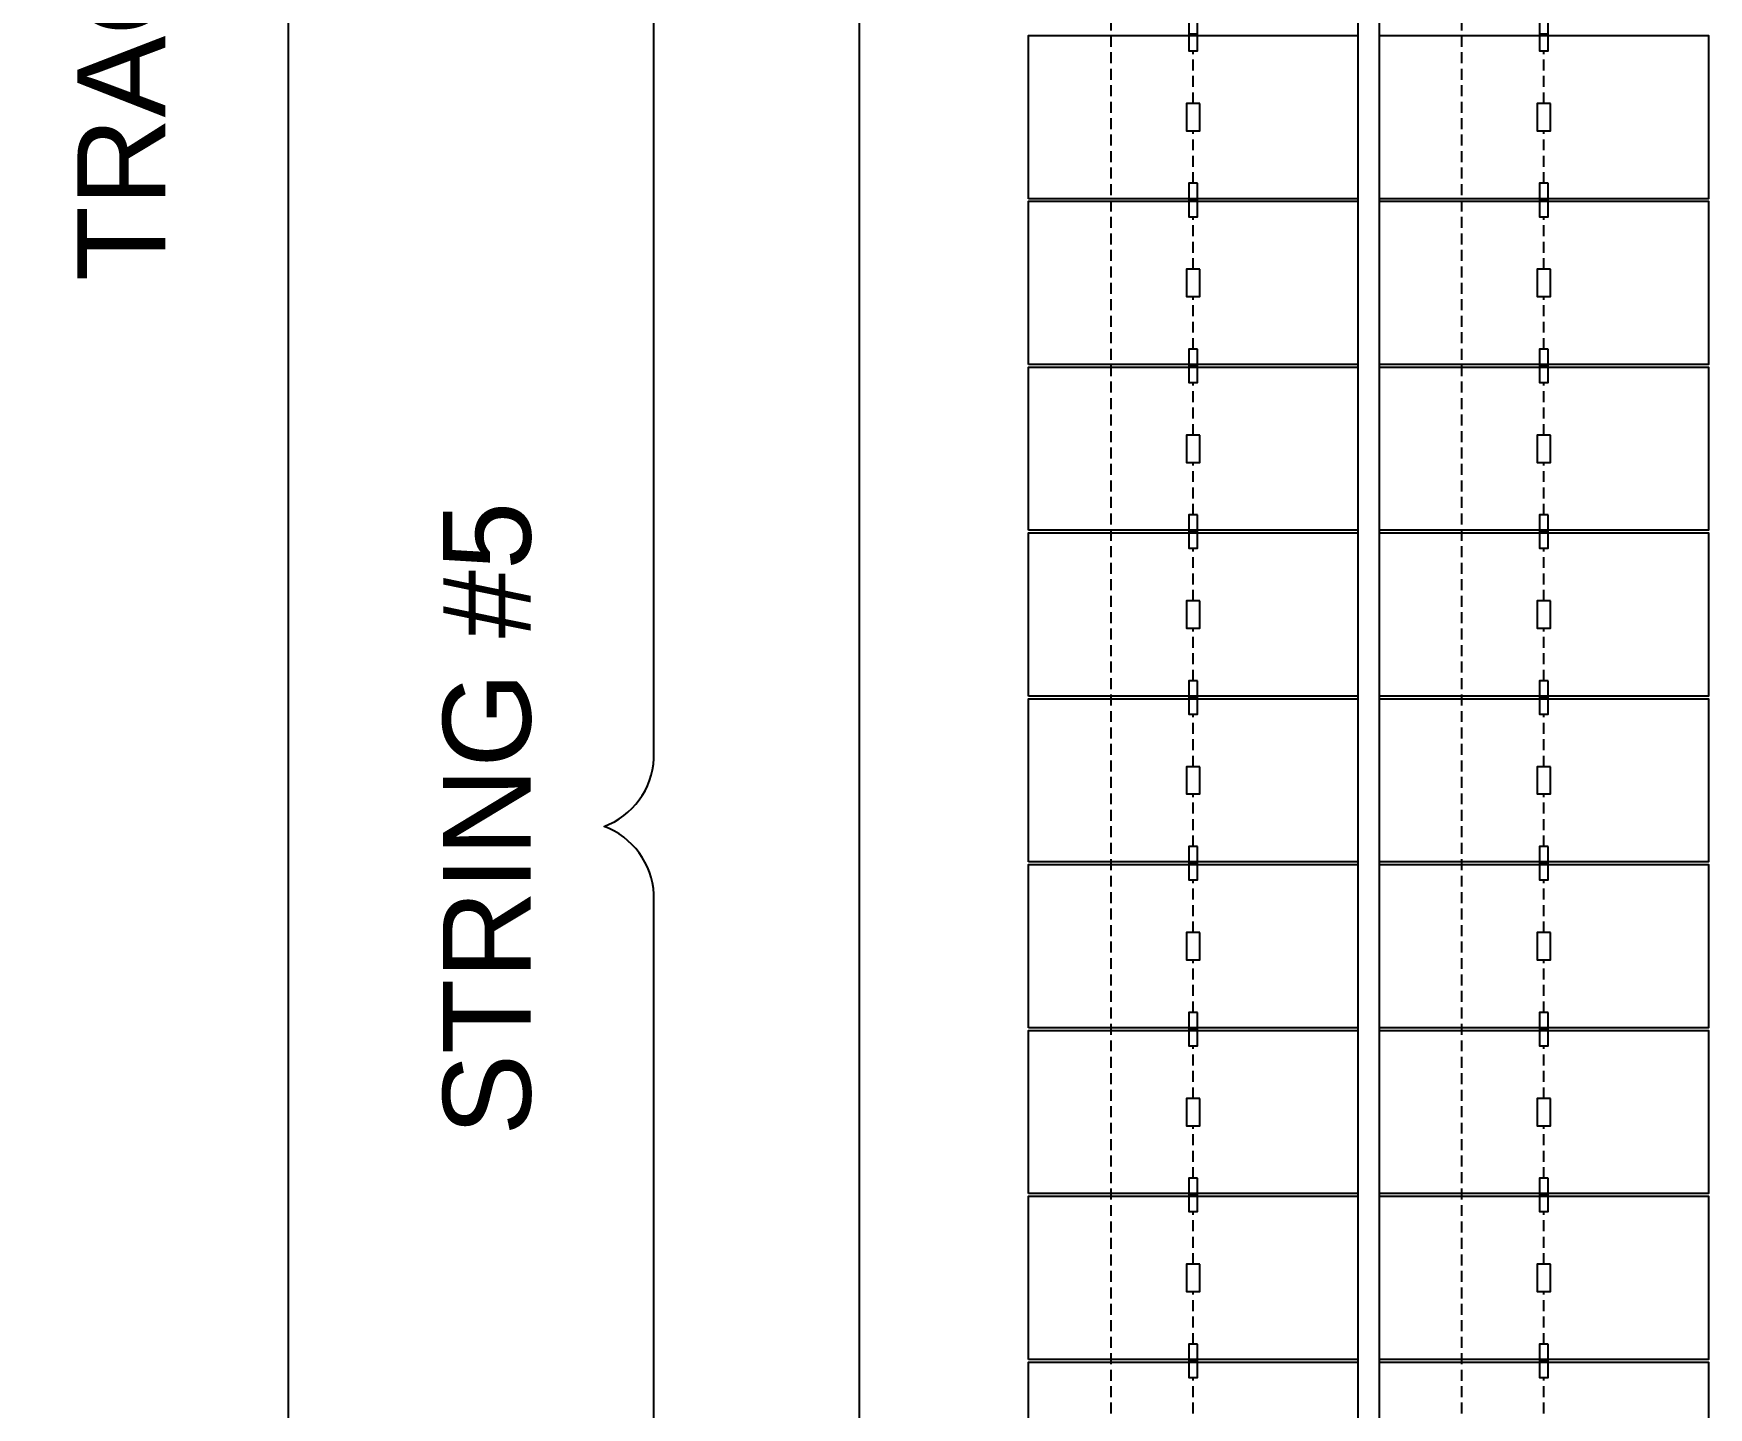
# Model space of a CAD drawing. Header units: feet. Extents: x -327 to 55127, y -2634 to 4121.
# Drawn here: x 1357.61 to 1395.76, y -2463.12 to -2431.84 of the extents above; entities that cross this region are included whole.
import ezdxf
from ezdxf.lldxf.tags import DXFTag

# ---------------------------------------------------------------- set-up
doc = ezdxf.new("R2010")
doc.units = ezdxf.units.FT
doc.header["$MEASUREMENT"] = 0
doc.linetypes.add('HIDDEN', pattern=[0.375, 0.25, -0.125])
for name, color, linetype in [('E-DC FEEDER', 10, 'DC TRUNK FEEDER'), ('E-HARN-COMP', 8, 'Continuous'), ('E-TRNK-CABL-NEG', 6, 'HIDDEN'), ('E-TRUNK-CABLE-POS', 6, 'HIDDEN'), ('G-ANNO-TEXT', 1, 'Continuous'), ('PVcase PV Modules (full frames)', 142, 'Continuous')]:
    doc.layers.add(name, color=color, linetype=linetype)
doc.styles.add('NEI-A', font='arial.ttf')
doc.styles.get("Standard").update_dxf_attribs({"font": 'arial.ttf'})
tags = doc.linetypes.add('DC TRUNK FEEDER', pattern='A,0.5,-0.2,["DT",Standard,S=0.1,R=0,X=-0.1,Y=-0.05],-0.2', length=0.9).pattern_tags.tags
tags[6] = DXFTag(74, 10)

# ---------------------------------------------------------------- blocks, each defined once
blk = doc.blocks.new('HT72-18X (2x39)')
for points in [[(49978.573, 17293.928), (49978.573, 17143.993), (49979.065, 17143.993), (49979.065, 17293.928), (49978.573, 17293.928)], [(49971.076, 17208.709), (49971.076, 17212.427), (49978.573, 17212.427), (49978.573, 17208.709), (49971.076, 17208.709)], [(49979.065, 17208.709), (49979.065, 17212.427), (49986.562, 17212.427), (49986.562, 17208.709), (49979.065, 17208.709)], [(49971.076, 17204.933), (49971.076, 17208.65), (49978.573, 17208.65), (49978.573, 17204.933), (49971.076, 17204.933)], [(49979.065, 17204.933), (49979.065, 17208.65), (49986.562, 17208.65), (49986.562, 17204.933), (49979.065, 17204.933)], [(49971.076, 17201.157), (49971.076, 17204.874), (49978.573, 17204.874), (49978.573, 17201.157), (49971.076, 17201.157)], [(49979.065, 17201.157), (49979.065, 17204.874), (49986.562, 17204.874), (49986.562, 17201.157), (49979.065, 17201.157)], [(49971.076, 17197.381), (49971.076, 17201.098), (49978.573, 17201.098), (49978.573, 17197.381), (49971.076, 17197.381)], [(49979.065, 17197.381), (49979.065, 17201.098), (49986.562, 17201.098), (49986.562, 17197.381), (49979.065, 17197.381)], [(49971.076, 17193.604), (49971.076, 17197.322), (49978.573, 17197.322), (49978.573, 17193.604), (49971.076, 17193.604)], [(49979.065, 17193.604), (49979.065, 17197.322), (49986.562, 17197.322), (49986.562, 17193.604), (49979.065, 17193.604)], [(49971.076, 17189.828), (49971.076, 17193.545), (49978.573, 17193.545), (49978.573, 17189.828), (49971.076, 17189.828)], [(49979.065, 17189.828), (49979.065, 17193.545), (49986.562, 17193.545), (49986.562, 17189.828), (49979.065, 17189.828)], [(49971.076, 17186.052), (49971.076, 17189.769), (49978.573, 17189.769), (49978.573, 17186.052), (49971.076, 17186.052)], [(49979.065, 17186.052), (49979.065, 17189.769), (49986.562, 17189.769), (49986.562, 17186.052), (49979.065, 17186.052)], [(49971.076, 17182.276), (49971.076, 17185.993), (49978.573, 17185.993), (49978.573, 17182.276), (49971.076, 17182.276)], [(49979.065, 17182.276), (49979.065, 17185.993), (49986.562, 17185.993), (49986.562, 17182.276), (49979.065, 17182.276)], [(49971.076, 17178.499), (49971.076, 17182.217), (49978.573, 17182.217), (49978.573, 17178.499), (49971.076, 17178.499)], [(49979.065, 17178.499), (49979.065, 17182.217), (49986.562, 17182.217), (49986.562, 17178.499), (49979.065, 17178.499)]]:
    blk.add_lwpolyline(points)

msp = doc.modelspace()

# ---------------------------------------------------------------- linework, layer by layer
at = {"layer": 'E-DC FEEDER', "flags": 128}
msp.add_lwpolyline([(1376.427, -2496.431), (1376.427, -2300.98)], dxfattribs=at)
at = {"layer": 'E-HARN-COMP'}
for points in [[(1384.12, -2431.47), (1383.926, -2431.47), (1383.926, -2431.85), (1384.12, -2431.85)], [(1392.109, -2431.47), (1391.915, -2431.47), (1391.915, -2431.85), (1392.109, -2431.85)], [(1384.12, -2431.85), (1383.926, -2431.85), (1383.926, -2432.231), (1384.12, -2432.231)], [(1392.109, -2431.85), (1391.915, -2431.85), (1391.915, -2432.231), (1392.109, -2432.231)], [(1384.174, -2433.428), (1383.872, -2433.428), (1383.872, -2434.049), (1384.174, -2434.049)], [(1392.162, -2433.428), (1391.861, -2433.428), (1391.861, -2434.049), (1392.162, -2434.049)], [(1384.12, -2435.246), (1383.926, -2435.246), (1383.926, -2435.627), (1384.12, -2435.627)], [(1392.109, -2435.246), (1391.915, -2435.246), (1391.915, -2435.627), (1392.109, -2435.627)], [(1384.12, -2435.627), (1383.926, -2435.627), (1383.926, -2436.007), (1384.12, -2436.007)], [(1392.109, -2435.627), (1391.915, -2435.627), (1391.915, -2436.007), (1392.109, -2436.007)], [(1384.174, -2437.204), (1383.872, -2437.204), (1383.872, -2437.825), (1384.174, -2437.825)], [(1392.162, -2437.204), (1391.861, -2437.204), (1391.861, -2437.825), (1392.162, -2437.825)], [(1384.12, -2439.023), (1383.926, -2439.023), (1383.926, -2439.403), (1384.12, -2439.403)], [(1392.109, -2439.023), (1391.915, -2439.023), (1391.915, -2439.403), (1392.109, -2439.403)], [(1384.12, -2439.403), (1383.926, -2439.403), (1383.926, -2439.783), (1384.12, -2439.783)], [(1392.109, -2439.403), (1391.915, -2439.403), (1391.915, -2439.783), (1392.109, -2439.783)], [(1384.174, -2440.98), (1383.872, -2440.98), (1383.872, -2441.602), (1384.174, -2441.602)], [(1392.162, -2440.98), (1391.861, -2440.98), (1391.861, -2441.602), (1392.162, -2441.602)], [(1384.12, -2442.799), (1383.926, -2442.799), (1383.926, -2443.179), (1384.12, -2443.179)], [(1392.109, -2442.799), (1391.915, -2442.799), (1391.915, -2443.179), (1392.109, -2443.179)], [(1384.12, -2443.179), (1383.926, -2443.179), (1383.926, -2443.559), (1384.12, -2443.559)], [(1392.109, -2443.179), (1391.915, -2443.179), (1391.915, -2443.559), (1392.109, -2443.559)], [(1384.174, -2444.757), (1383.872, -2444.757), (1383.872, -2445.378), (1384.174, -2445.378)], [(1392.162, -2444.757), (1391.861, -2444.757), (1391.861, -2445.378), (1392.162, -2445.378)], [(1384.12, -2446.575), (1383.926, -2446.575), (1383.926, -2446.955), (1384.12, -2446.955)], [(1392.109, -2446.575), (1391.915, -2446.575), (1391.915, -2446.955), (1392.109, -2446.955)], [(1384.12, -2446.955), (1383.926, -2446.955), (1383.926, -2447.336), (1384.12, -2447.336)], [(1392.109, -2446.955), (1391.915, -2446.955), (1391.915, -2447.336), (1392.109, -2447.336)], [(1384.174, -2448.533), (1383.872, -2448.533), (1383.872, -2449.154), (1384.174, -2449.154)], [(1392.162, -2448.533), (1391.861, -2448.533), (1391.861, -2449.154), (1392.162, -2449.154)], [(1384.12, -2450.351), (1383.926, -2450.351), (1383.926, -2450.732), (1384.12, -2450.732)], [(1392.109, -2450.351), (1391.915, -2450.351), (1391.915, -2450.732), (1392.109, -2450.732)], [(1384.12, -2450.732), (1383.926, -2450.732), (1383.926, -2451.112), (1384.12, -2451.112)], [(1392.109, -2450.732), (1391.915, -2450.732), (1391.915, -2451.112), (1392.109, -2451.112)], [(1384.174, -2452.309), (1383.872, -2452.309), (1383.872, -2452.93), (1384.174, -2452.93)], [(1392.162, -2452.309), (1391.861, -2452.309), (1391.861, -2452.93), (1392.162, -2452.93)], [(1384.12, -2454.128), (1383.926, -2454.128), (1383.926, -2454.508), (1384.12, -2454.508)], [(1392.109, -2454.128), (1391.915, -2454.128), (1391.915, -2454.508), (1392.109, -2454.508)], [(1384.12, -2454.508), (1383.926, -2454.508), (1383.926, -2454.888), (1384.12, -2454.888)], [(1392.109, -2454.508), (1391.915, -2454.508), (1391.915, -2454.888), (1392.109, -2454.888)], [(1384.174, -2456.085), (1383.872, -2456.085), (1383.872, -2456.707), (1384.174, -2456.707)], [(1392.162, -2456.085), (1391.861, -2456.085), (1391.861, -2456.707), (1392.162, -2456.707)], [(1384.12, -2457.904), (1383.926, -2457.904), (1383.926, -2458.284), (1384.12, -2458.284)], [(1392.109, -2457.904), (1391.915, -2457.904), (1391.915, -2458.284), (1392.109, -2458.284)], [(1384.12, -2458.284), (1383.926, -2458.284), (1383.926, -2458.664), (1384.12, -2458.664)], [(1392.109, -2458.284), (1391.915, -2458.284), (1391.915, -2458.664), (1392.109, -2458.664)], [(1384.174, -2459.862), (1383.872, -2459.862), (1383.872, -2460.483), (1384.174, -2460.483)], [(1392.162, -2459.862), (1391.861, -2459.862), (1391.861, -2460.483), (1392.162, -2460.483)], [(1384.12, -2461.68), (1383.926, -2461.68), (1383.926, -2462.06), (1384.12, -2462.06)], [(1392.109, -2461.68), (1391.915, -2461.68), (1391.915, -2462.06), (1392.109, -2462.06)], [(1384.12, -2462.06), (1383.926, -2462.06), (1383.926, -2462.441), (1384.12, -2462.441)], [(1392.109, -2462.06), (1391.915, -2462.06), (1391.915, -2462.441), (1392.109, -2462.441)]]:
    msp.add_lwpolyline(points, close=True, dxfattribs=at)
at = {"layer": 'E-TRNK-CABL-NEG'}
for points in [[(1384.023, -2435.246), (1384.023, -2434.049)], [(1392.012, -2435.246), (1392.012, -2434.049)], [(1384.023, -2439.023), (1384.023, -2437.825)], [(1392.012, -2439.023), (1392.012, -2437.825)], [(1384.023, -2442.799), (1384.023, -2441.602)], [(1392.012, -2442.799), (1392.012, -2441.602)], [(1384.023, -2446.575), (1384.023, -2445.378)], [(1392.012, -2446.575), (1392.012, -2445.378)], [(1384.023, -2450.351), (1384.023, -2449.154)], [(1392.012, -2450.351), (1392.012, -2449.154)], [(1384.023, -2454.128), (1384.023, -2452.93)], [(1392.012, -2454.128), (1392.012, -2452.93)], [(1384.023, -2457.904), (1384.023, -2456.707)], [(1392.012, -2457.904), (1392.012, -2456.707)], [(1384.023, -2461.68), (1384.023, -2460.483)], [(1392.012, -2461.68), (1392.012, -2460.483)]]:
    msp.add_lwpolyline(points, dxfattribs=at)
at = {"layer": 'E-TRUNK-CABLE-POS'}
for points in [[(1392.012, -2401.538), (1392.012, -2400.764), (1390.138, -2400.764), (1390.138, -2499.268), (1380.275, -2499.268)], [(1384.023, -2401.538), (1384.023, -2400.764), (1382.149, -2400.764), (1382.149, -2498.722), (1380.275, -2498.722)], [(1384.023, -2433.428), (1384.023, -2432.231)], [(1392.012, -2433.428), (1392.012, -2432.231)], [(1384.023, -2437.204), (1384.023, -2436.007)], [(1392.012, -2437.204), (1392.012, -2436.007)], [(1384.023, -2440.98), (1384.023, -2439.783)], [(1392.012, -2440.98), (1392.012, -2439.783)], [(1384.023, -2444.757), (1384.023, -2443.559)], [(1392.012, -2444.757), (1392.012, -2443.559)], [(1384.023, -2448.533), (1384.023, -2447.336)], [(1392.012, -2448.533), (1392.012, -2447.336)], [(1384.023, -2452.309), (1384.023, -2451.112)], [(1392.012, -2452.309), (1392.012, -2451.112)], [(1384.023, -2456.085), (1384.023, -2454.888)], [(1392.012, -2456.085), (1392.012, -2454.888)], [(1384.023, -2459.862), (1384.023, -2458.664)], [(1392.012, -2459.862), (1392.012, -2458.664)], [(1384.023, -2463.638), (1384.023, -2462.441)], [(1392.012, -2463.638), (1392.012, -2462.441)]]:
    msp.add_lwpolyline(points, dxfattribs=at)
at = {"layer": 'G-ANNO-TEXT', "flags": 128}
for points in [[(1364.558, -2499.793, -0.298343), (1363.421, -2498.251), (1363.421, -2426.388, 0.298343), (1362.284, -2424.846, 0.298343), (1363.421, -2423.304), (1363.421, -2351.441, -0.298343), (1364.558, -2349.899)], [(1372.881, -2499.793, -0.298343), (1371.744, -2498.251), (1371.744, -2451.434, 0.298343), (1370.607, -2449.892, 0.298343), (1371.744, -2448.349), (1371.744, -2401.532, -0.298343), (1372.881, -2399.99)]]:
    msp.add_lwpolyline(points, format="xyb", dxfattribs=at)

# ---------------------------------------------------------------- block references
at = {"layer": 'PVcase PV Modules (full frames)', "color": 144, "true_color": 0x007ca5}
msp.add_blockref('HT72-18X (2x39)', (-48590.801, -19644.306), dxfattribs=at)

# ---------------------------------------------------------------- texts
at = {"layer": 'G-ANNO-TEXT', "char_height": 2, "attachment_point": 3, "rotation": 90, "style": 'NEI-A', "bg_fill": 3, "box_fill_scale": 1.5, "bg_fill_color": 256, "bg_fill_transparency": 0}
for s, insert, width in [('TRACKER #2 (78 MODULES)', (1358.613, -2399.904, -3.817), 52.86038), ('STRING #5', (1366.936, -2442.499, -3.817), 14.34742)]:
    msp.add_mtext(s, dxfattribs=dict(at, insert=insert, width=width))

doc.saveas('drawing.dxf')
